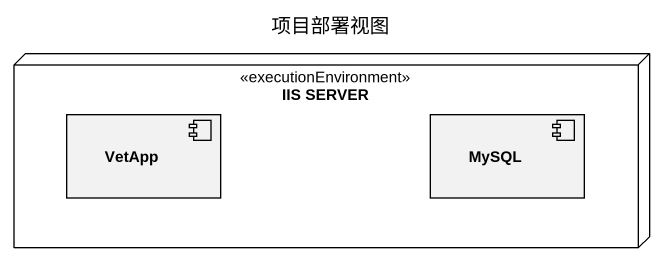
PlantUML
@startuml
title 项目部署视图
node "IIS SERVER" as IIS_SERVER <<executionEnvironment>> {
  component VetApp
  component MySQL
}
@enduml
